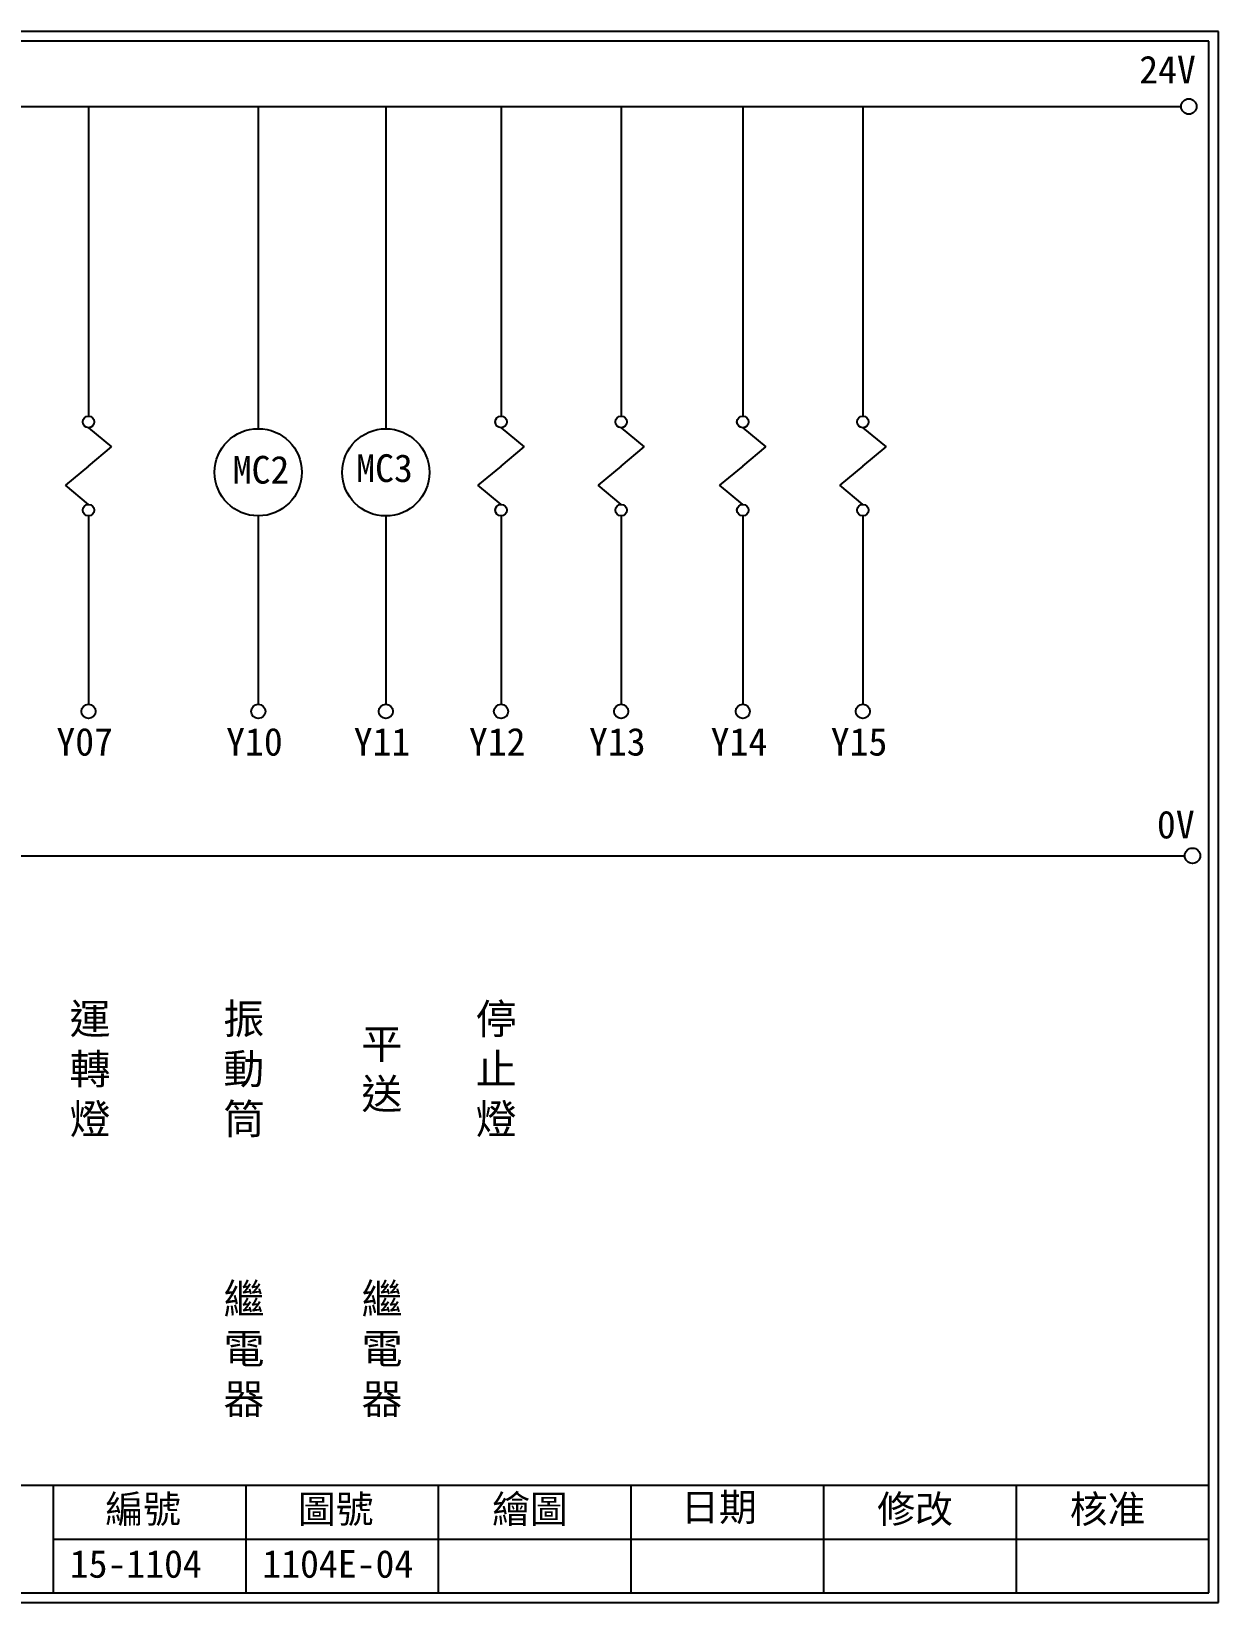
# Model space of a CAD drawing. Extents: x 889 to 1176, y 251 to 455.
# Drawn here: x 1022 to 1176.1, y 251.2 to 455.2 of the extents above; entities that cross this region are included whole.
import ezdxf

# ---------------------------------------------------------------- set-up
doc = ezdxf.new("R2010")
doc.units = 0
doc.layers.get('0').update_dxf_attribs({"linetype": 'CONTINUOUS'})
doc.layers.add('圖框層', color=7, linetype='CONTINUOUS')
doc.layers.add('標尺寸層', color=3, linetype='CONTINUOUS')
doc.styles.add('CNS', font='romanc.shx', dxfattribs={"bigfont": 'chineset.shx'})
doc.styles.add('STSL', font='kaiu.ttf')

msp = doc.modelspace()

# ---------------------------------------------------------------- linework, layer by layer
for centre in [(1172.21, 445.42), (1172.69, 348.15)]:
    msp.add_circle(centre, 1)
at = {"layer": '圖框層', "color": 7}
for p, q in [((1176.07, 455.16), (889.07, 455.16)), ((1176.07, 251.2), (1176.07, 455.16)), ((1174.82, 453.91), (890.32, 453.91)), ((1174.82, 252.44), (1174.82, 453.91)), ((890.32, 266.44), (1174.82, 266.44)), ((1024.82, 252.44), (1024.82, 266.44)), ((1049.82, 252.44), (1049.82, 266.44)), ((1074.82, 252.44), (1074.82, 266.44)), ((1099.82, 252.44), (1099.82, 266.44)), ((1124.82, 252.44), (1124.82, 266.44)), ((1149.82, 252.44), (1149.82, 266.44)), ((1024.82, 259.44), (1174.82, 259.44)), ((889.07, 251.2), (1176.07, 251.2)), ((890.32, 252.44), (1174.82, 252.44))]:
    msp.add_line(p, q, dxfattribs=at)
at = {"layer": '標尺寸層', "color": 7}
for p, q in [((893.61, 445.42), (1171.21, 445.42)), ((1029.36, 445.42), (1029.36, 405.22)), ((1051.4, 445.42), (1051.4, 403.59)), ((1067.96, 445.42), (1067.96, 403.59)), ((1082.92, 445.42), (1082.92, 405.22)), ((1098.51, 445.42), (1098.51, 405.22)), ((1114.3, 445.42), (1114.3, 405.22)), ((1129.89, 445.42), (1129.89, 405.22)), ((1029.36, 403.72), (1032.36, 401.23)), ((1082.92, 403.72), (1085.92, 401.23)), ((1098.51, 403.72), (1101.52, 401.23)), ((1114.3, 403.72), (1117.3, 401.23)), ((1129.89, 403.72), (1132.9, 401.23)), ((1029.36, 398.74), (1032.36, 401.23)), ((1082.92, 398.74), (1085.92, 401.23)), ((1098.51, 398.74), (1101.52, 401.23)), ((1114.3, 398.74), (1117.3, 401.23)), ((1129.89, 398.74), (1132.9, 401.23)), ((1029.36, 398.74), (1026.36, 396.25)), ((1082.92, 398.74), (1079.91, 396.25)), ((1098.51, 398.74), (1095.51, 396.25)), ((1114.3, 398.74), (1111.29, 396.25)), ((1129.89, 398.74), (1126.89, 396.25)), ((1029.36, 393.76), (1026.36, 396.25)), ((1082.92, 393.76), (1079.91, 396.25)), ((1098.51, 393.76), (1095.51, 396.25)), ((1114.3, 393.76), (1111.29, 396.25)), ((1129.89, 393.76), (1126.89, 396.25)), ((1029.36, 392.26), (1029.36, 367.81)), ((1051.4, 392.26), (1051.4, 367.81)), ((1067.96, 392.26), (1067.96, 367.81)), ((1082.92, 392.26), (1082.92, 367.81)), ((1098.51, 392.26), (1098.51, 367.81)), ((1114.3, 392.26), (1114.3, 367.81)), ((1129.89, 392.26), (1129.89, 367.81)), ((893.82, 348.15), (1171.69, 348.15))]:
    msp.add_line(p, q, dxfattribs=at)
for centre, radius in [((1029.36, 404.47), 0.751), ((1082.92, 404.47), 0.751), ((1098.51, 404.47), 0.751), ((1114.3, 404.47), 0.751), ((1129.89, 404.47), 0.751), ((1051.4, 397.93), 5.66), ((1067.96, 397.92), 5.66), ((1029.36, 393.01), 0.751), ((1082.92, 393.01), 0.751), ((1098.51, 393.01), 0.751), ((1114.3, 393.01), 0.751), ((1129.89, 393.01), 0.751), ((1029.36, 366.89), 0.92), ((1051.4, 366.89), 0.92), ((1067.96, 366.89), 0.92), ((1082.92, 366.89), 0.92), ((1098.51, 366.89), 0.92), ((1114.3, 366.89), 0.92), ((1129.89, 366.89), 0.92)]:
    msp.add_circle(centre, radius, dxfattribs=at)

# ---------------------------------------------------------------- texts
at = {"layer": '圖框層', "color": 4, "style": 'STSL'}
for s, p in [('24V', (1165.77, 448.41)), ('MC2', (1048.08, 396.46)), ('MC3', (1064.12, 396.67)), ('Y07', (1025.19, 361.15)), ('Y10', (1047.23, 361.15)), ('Y11', (1063.79, 361.15)), ('Y12', (1078.75, 361.15)), ('Y13', (1094.34, 361.15)), ('Y14', (1110.13, 361.15)), ('Y15', (1125.72, 361.15)), ('0V', (1168.07, 350.4)), ('編號', (1031.54, 261.53)), ('圖號', (1056.54, 261.53)), ('繪圖', (1081.76, 261.53)), ('日期', (1106.29, 261.78)), ('修改', (1131.76, 261.53)), ('核准', (1156.76, 261.53)), ('15-1104', (1026.93, 254.42)), ('1104E-04', (1051.93, 254.42))]:
    msp.add_text(s, height=3.6, dxfattribs=at).set_placement(p)
at = {"layer": '標尺寸層', "color": 7, "char_height": 3.9, "attachment_point": 5, "style": 'CNS'}
for s, insert, width in [('{\\fDFKai-SB|b0|i0|c136|p65;\\T1.1;\\C0;運轉燈}', (1029.83, 320.26), 2.8481), ('{\\fDFKai-SB|b0|i0|c136|p65;\\H1x;\\T1.1;\\C0;振動筒}', (1049.79, 320.26), 2.8481), ('{\\fDFKai-SB|b0|i0|c136|p65;\\T1.1;\\C0;停止燈}', (1082.55, 320.26), 2.8481), ('{\\fDFKai-SB|b0|i0|c136|p65;\\T1.1;\\C0;平送}', (1067.71, 320.26), 2.8481), ('{\\fDFKai-SB|b0|i0|c136|p65;繼電器}', (1049.55, 283.94), 8.6627), ('{\\fDFKai-SB|b0|i0|c136|p65;繼電器}', (1067.47, 283.94), 8.6627)]:
    msp.add_mtext(s, dxfattribs=dict(at, insert=insert, width=width))

doc.saveas('drawing.dxf')
